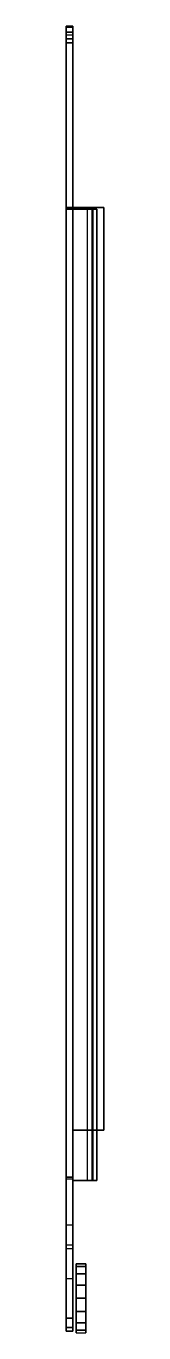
# Model space of a CAD drawing. Extents: x 0 to 343, y -397 to 0.
# Drawn here: x 0 to 11.4, y -397.1 to 0 of the extents above.
import ezdxf

# ---------------------------------------------------------------- set-up
doc = ezdxf.new("R2010")
doc.units = 0
doc.header["$LTSCALE"] = 0.25
for name, color, linetype in [('ACESSORIO', 4, 'Continuous'), ('LINHAGUIA', 2, 'Continuous'), ('ROLDANAS', 3, 'Continuous')]:
    doc.layers.add(name, color=color, linetype=linetype)

msp = doc.modelspace()

# ---------------------------------------------------------------- linework, layer by layer
at = {"layer": 'ACESSORIO', "extrusion": (-1, 0, 0)}
for p, q in [((0, -1.83, 24.55), (0, 0, 23.3)), ((2, -1.83, 24.55), (2, 0, 23.3)), ((0, -0.32, 6.7), (0, -2.7, 5.05)), ((0, -3.83, 25.3), (0, -55.08, 27.98)), ((2, -0.32, 6.7), (2, -2.68, 5)), ((2, -3.83, 25.3), (2, -55.08, 27.98)), ((0, -55.63, 7), (0, -5.11, 4.3)), ((2, -55.63, 7), (2, -5.11, 4.3)), ((0, -349.84, 27.98), (0, -55.08, 27.98)), ((2, -335.11, 27.98), (2, -55.08, 27.98)), ((0, -370.34, 7), (0, -55.63, 7)), ((2, -370.34, 7), (2, -55.63, 7)), ((2, -55.63, 8.5), (2, -55.63, 7)), ((0, -364.4, 36.23), (0, -350.34, 28.11)), ((2, -364.4, 36.23), (2, -350.34, 28.11)), ((0, -392.63, 36.23), (0, -364.4, 36.23)), ((2, -392.63, 36.23), (2, -364.4, 36.23)), ((0, -371.63, 6.29), (0, -380.58)), ((2, -371.63, 6.29), (2, -380.58)), ((0, -380.58), (0, -392.63)), ((2, -380.58), (2, -392.63))]:
    msp.add_line(p, q, dxfattribs=at)
at = {"layer": 'ACESSORIO', "extrusion": (0, 0, -1)}
for p, q in [((0, -5.11, 4.3), (0, -2.7, 5.05)), ((2, -5.11, 4.3), (2, -2.68, 5)), ((0, -396.63, 4), (0, -396.63, 32.23)), ((2, -396.63, 4), (2, -396.63, 32.23))]:
    msp.add_line(p, q, dxfattribs=at)
at = {"layer": 'ACESSORIO', "extrusion": (0, 1, 0)}
for p, q in [((2, -55.08, 27.98), (11.41, -55.08, 27.98)), ((2, -55.08, 26.48), (11.41, -55.08, 26.48)), ((2, -335.53, 27.98), (11.41, -335.53, 27.98)), ((2, -335.53, 26.48), (11.41, -335.53, 26.48))]:
    msp.add_line(p, q, dxfattribs=at)
at = {"layer": 'ACESSORIO', "extrusion": (0, -1, 0)}
for p, q in [((2, -55.63, 7), (6.41, -55.63, 7)), ((2, -55.63, 8.5), (6.41, -55.63, 8.5)), ((8.22, -55.63, 13.66), (6.41, -55.63, 8.5)), ((9.28, -55.63, 13.37), (7.87, -55.63, 8.11)), ((8.22, -55.63, 13.66), (9.28, -55.63, 13.37)), ((2, -350.82, 7), (6.41, -350.82, 7)), ((2, -350.82, 8.5), (6.41, -350.82, 8.5)), ((8.22, -350.82, 13.66), (6.41, -350.82, 8.5)), ((9.28, -350.82, 13.37), (7.87, -350.82, 8.11)), ((8.22, -350.82, 13.66), (9.28, -350.82, 13.37))]:
    msp.add_line(p, q, dxfattribs=at)
at = {"layer": 'ACESSORIO', "extrusion": (-1, 0, 0)}
for centre, radius, start, end in [((4.43, 20.63), 4.71, 97.2693, 123.5283), ((4.43, 20.63, -2), 4.71, 97.2693, 123.5283), ((392.63, 4), 4, 270, 360), ((392.63, 32.23), 4, 0, 90), ((392.63, 4, -2), 4, 270, 360), ((392.63, 32.23, -2), 4, 0, 90)]:
    msp.add_arc(centre, radius, start, end, dxfattribs=at)
at = {"layer": 'ACESSORIO', "color": 0, "linetype": 'Continuous', "extrusion": (-1, 0, 0)}
msp.add_arc((349.84, 28.98), 1, 270, 300, dxfattribs=at)
at = {"layer": 'ACESSORIO'}
for points in [[(2, -1.83, 24.55), (2, 0, 23.3), (0, 0, 23.3), (0, -1.83, 24.55)], [(2, 0, 23.3), (0, 0, 23.3), (0, -0.32, 6.7), (2, -0.32, 6.7)], [(0, -2.7, 5.05), (0, -1.83, 24.55), (0, 0, 23.3), (0, -0.32, 6.7)], [(2, -0.32, 6.7), (2, 0, 23.3), (0, 0, 23.3), (0, -0.32, 6.7)], [(2, -1.83, 24.55), (2, 0, 23.3), (2, -0.32, 6.7), (2, -2.68, 5)], [(2, -0.32, 6.7), (0, -0.32, 6.7), (0, -2.7, 5.05), (2, -2.68, 5)], [(2, -3.83, 25.3), (2, -1.83, 24.55), (0, -1.83, 24.55), (0, -3.83, 25.3)], [(0, -3.83, 25.3), (0, -1.83, 24.55), (0, -2.7, 5.05), (0, -5.11, 4.3)], [(2, -2.68, 5), (0, -2.7, 5.05), (0, -5.11, 4.3), (2, -5.11, 4.3)], [(2, -55.08, 27.98), (2, -3.83, 25.3), (0, -3.83, 25.3), (0, -55.08, 27.98)], [(0, -55.08, 27.98), (0, -3.83, 25.3), (0, -5.11, 4.3), (0, -55.63, 7)], [(2, -2.68, 5), (2, -1.83, 24.55), (2, -3.83, 25.3), (2, -5.11, 4.3)], [(2, -5.11, 4.3), (2, -3.83, 25.3), (2, -55.08, 27.98), (2, -55.63, 7)], [(2, -5.11, 4.3), (0, -5.11, 4.3), (0, -55.63, 7), (2, -55.63, 7)], [(2, -55.08, 27.98), (0, -55.08, 27.98), (0, -349.84, 27.98), (2, -349.84, 27.98)], [(0, -370.34, 7), (0, -349.84, 27.98), (0, -55.08, 27.98), (0, -55.63, 7)], [(2, -55.63, 7), (2, -55.08, 27.98), (2, -349.84, 27.98), (2, -370.34, 7)], [(2, -55.08, 26.48), (2, -335.53, 26.48), (11.41, -335.53, 26.48), (11.41, -55.08, 26.48)], [(11.41, -55.08, 27.98), (2, -55.08, 27.98), (2, -335.53, 27.98), (11.41, -335.53, 27.98)], [(2, -55.08, 26.48), (2, -55.08, 27.98), (11.41, -55.08, 27.98), (11.41, -55.08, 26.48)], [(11.41, -335.53, 27.98), (11.41, -335.53, 26.48), (11.41, -55.08, 26.48), (11.41, -55.08, 27.98)], [(0, -370.34, 7), (2, -370.34, 7), (2, -55.63, 7), (0, -55.63, 7)], [(2, -350.82, 8.5), (2, -55.63, 8.5), (6.41, -55.63, 8.5), (6.41, -350.82, 8.5)], [(6.41, -350.82, 7), (2, -350.82, 7), (2, -55.63, 7), (6.41, -55.63, 7)], [(6.41, -55.63, 8.5), (6.41, -55.63, 7), (2, -55.63, 7), (2, -55.63, 8.5)], [(6.41, -350.82, 8.5), (8.22, -350.82, 13.66), (8.22, -55.63, 13.66), (6.41, -55.63, 8.5)], [(6.41, -350.82, 7), (7.87, -350.82, 8.11), (7.87, -55.63, 8.11), (6.41, -55.63, 7)], [(8.22, -55.63, 13.66), (8.75, -55.63, 13.52), (6.41, -55.63, 7), (6.41, -55.63, 8.5)], [(9.28, -55.63, 13.37), (8.75, -55.63, 13.52), (6.41, -55.63, 7), (7.87, -55.63, 8.11)], [(9.28, -350.82, 13.37), (9.28, -55.63, 13.37), (7.87, -55.63, 8.11), (7.87, -350.82, 8.11)], [(8.22, -55.63, 13.66), (9.28, -55.63, 13.37), (9.28, -350.82, 13.37), (8.22, -350.82, 13.66)], [(11.41, -335.53, 26.48), (11.41, -335.53, 27.98), (2, -335.53, 27.98), (2, -335.53, 26.48)], [(0, -350.34, 28.11), (0, -349.84, 27.98), (0, -370.34, 7), (0, -371.63, 6.29)], [(0, -349.84, 27.98), (0, -350.34, 28.11), (2, -350.34, 28.11), (2, -349.84, 27.98)], [(2, -364.4, 36.23), (0, -364.4, 36.23), (0, -350.34, 28.11), (2, -350.34, 28.11)], [(0, -380.58), (0, -364.4, 36.23), (0, -350.34, 28.11), (0, -371.63, 6.29)], [(2, -349.84, 27.98), (2, -370.34, 7), (2, -371.63, 6.29), (2, -350.34, 28.11)], [(2, -350.34, 28.11), (2, -371.63, 6.29), (2, -380.58), (2, -364.4, 36.23)], [(2, -350.82, 8.5), (2, -350.82, 7), (6.41, -350.82, 7), (6.41, -350.82, 8.5)], [(6.41, -350.82, 7), (6.41, -350.82, 8.5), (8.22, -350.82, 13.66), (8.75, -350.82, 13.52)], [(6.41, -350.82, 7), (7.87, -350.82, 8.11), (9.28, -350.82, 13.37), (8.75, -350.82, 13.52)], [(2, -392.63, 36.23), (2, -364.4, 36.23), (0, -364.4, 36.23), (0, -392.63, 36.23)], [(0, -392.63), (0, -392.63, 36.23), (0, -364.4, 36.23), (0, -380.58)], [(2, -380.58), (2, -364.4, 36.23), (2, -392.63, 36.23), (2, -392.63)], [(2, -371.63, 6.29), (0, -371.63, 6.29), (0, -370.34, 7), (2, -370.34, 7)], [(2, -371.63, 6.29), (0, -371.63, 6.29), (0, -380.58), (2, -380.58)], [(2, -380.58), (2, -392.63), (0, -392.63), (0, -380.58)], [(0, -392.63), (0, -392.63, 36.23), (0, -395.46, 35.06), (0, -395.46, 1.17)], [(2, -392.63), (2, -395.46, 1.17), (2, -395.46, 35.06), (2, -392.63, 36.23)], [(0, -395.46, 1.17), (0, -395.46, 35.06), (0, -396.63, 32.23), (0, -396.63, 4)], [(2, -396.63, 4), (0, -396.63, 4), (0, -396.63, 32.23), (2, -396.63, 32.23)], [(2, -395.46, 1.17), (2, -395.46, 35.06), (2, -396.63, 32.23), (2, -396.63, 4)]]:
    msp.add_3dface(points, dxfattribs=at)
at = {"layer": 'ROLDANAS', "extrusion": (-1, 0, 0)}
for centre, radius in [((386.63, 12, -3), 10.5), ((386.63, 12, -6), 10.5), ((386.63, 12, -3), 5.25), ((386.63, 12, -6), 5.25)]:
    msp.add_circle(centre, radius, dxfattribs=at)

# ---------------------------------------------------------------- meshes
at = {"layer": 'ACESSORIO'}
mesh = msp.add_polymesh((2, 3), dxfattribs=at)
for k, corner in enumerate([(2, -396.63, 32.23), (2, -395.46, 35.06), (2, -392.63, 36.23), (0, -396.63, 32.23), (0, -395.46, 35.06), (0, -392.63, 36.23)]):
    mesh.set_mesh_vertex(divmod(k, 3), corner)
mesh = msp.add_polymesh((2, 3), dxfattribs=at)
for k, corner in enumerate([(2, -396.63, 4), (2, -395.46, 1.17), (2, -392.63), (0, -396.63, 4), (0, -395.46, 1.17), (0, -392.63)]):
    mesh.set_mesh_vertex(divmod(k, 3), corner)
at = {"layer": 'LINHAGUIA'}
mesh = msp.add_polymesh((2, 16), dxfattribs=dict(at, n_close=True))
for k, corner in enumerate([(6, -397.13, 12), (6, -396.33, 16.02), (6, -394.06, 19.42), (6, -390.65, 21.7), (6, -386.63, 22.5), (6, -382.62, 21.7), (6, -379.21, 19.42), (6, -376.93, 16.02), (6, -376.13, 12), (6, -376.93, 7.98), (6, -379.21, 4.58), (6, -382.62, 2.3), (6, -386.63, 1.5), (6, -390.65, 2.3), (6, -394.06, 4.58), (6, -396.33, 7.98), (3, -397.13, 12), (3, -396.33, 16.02), (3, -394.06, 19.42), (3, -390.65, 21.7), (3, -386.63, 22.5), (3, -382.62, 21.7), (3, -379.21, 19.42), (3, -376.93, 16.02), (3, -376.13, 12), (3, -376.93, 7.98), (3, -379.21, 4.58), (3, -382.62, 2.3), (3, -386.63, 1.5), (3, -390.65, 2.3), (3, -394.06, 4.58), (3, -396.33, 7.98)]):
    mesh.set_mesh_vertex(divmod(k, 16), corner)
mesh = msp.add_polymesh((2, 16), dxfattribs=dict(at, n_close=True))
for k, corner in enumerate([(3, -397.13, 12), (3, -396.33, 16.02), (3, -394.06, 19.42), (3, -390.65, 21.7), (3, -386.63, 22.5), (3, -382.62, 21.7), (3, -379.21, 19.42), (3, -376.93, 16.02), (3, -376.13, 12), (3, -376.93, 7.98), (3, -379.21, 4.58), (3, -382.62, 2.3), (3, -386.63, 1.5), (3, -390.65, 2.3), (3, -394.06, 4.58), (3, -396.33, 7.98), (3, -391.88, 12), (3, -391.48, 14.01), (3, -390.35, 15.71), (3, -388.64, 16.85), (3, -386.63, 17.25), (3, -384.62, 16.85), (3, -382.92, 15.71), (3, -381.78, 14.01), (3, -381.38, 12), (3, -381.78, 9.99), (3, -382.92, 8.29), (3, -384.62, 7.15), (3, -386.63, 6.75), (3, -388.64, 7.15), (3, -390.35, 8.29), (3, -391.48, 9.99)]):
    mesh.set_mesh_vertex(divmod(k, 16), corner)
mesh = msp.add_polymesh((2, 16), dxfattribs=dict(at, n_close=True))
for k, corner in enumerate([(6, -397.13, 12), (6, -396.33, 16.02), (6, -394.06, 19.42), (6, -390.65, 21.7), (6, -386.63, 22.5), (6, -382.62, 21.7), (6, -379.21, 19.42), (6, -376.93, 16.02), (6, -376.13, 12), (6, -376.93, 7.98), (6, -379.21, 4.58), (6, -382.62, 2.3), (6, -386.63, 1.5), (6, -390.65, 2.3), (6, -394.06, 4.58), (6, -396.33, 7.98), (6, -391.88, 12), (6, -391.48, 14.01), (6, -390.35, 15.71), (6, -388.64, 16.85), (6, -386.63, 17.25), (6, -384.62, 16.85), (6, -382.92, 15.71), (6, -381.78, 14.01), (6, -381.38, 12), (6, -381.78, 9.99), (6, -382.92, 8.29), (6, -384.62, 7.15), (6, -386.63, 6.75), (6, -388.64, 7.15), (6, -390.35, 8.29), (6, -391.48, 9.99)]):
    mesh.set_mesh_vertex(divmod(k, 16), corner)

doc.saveas('drawing.dxf')
